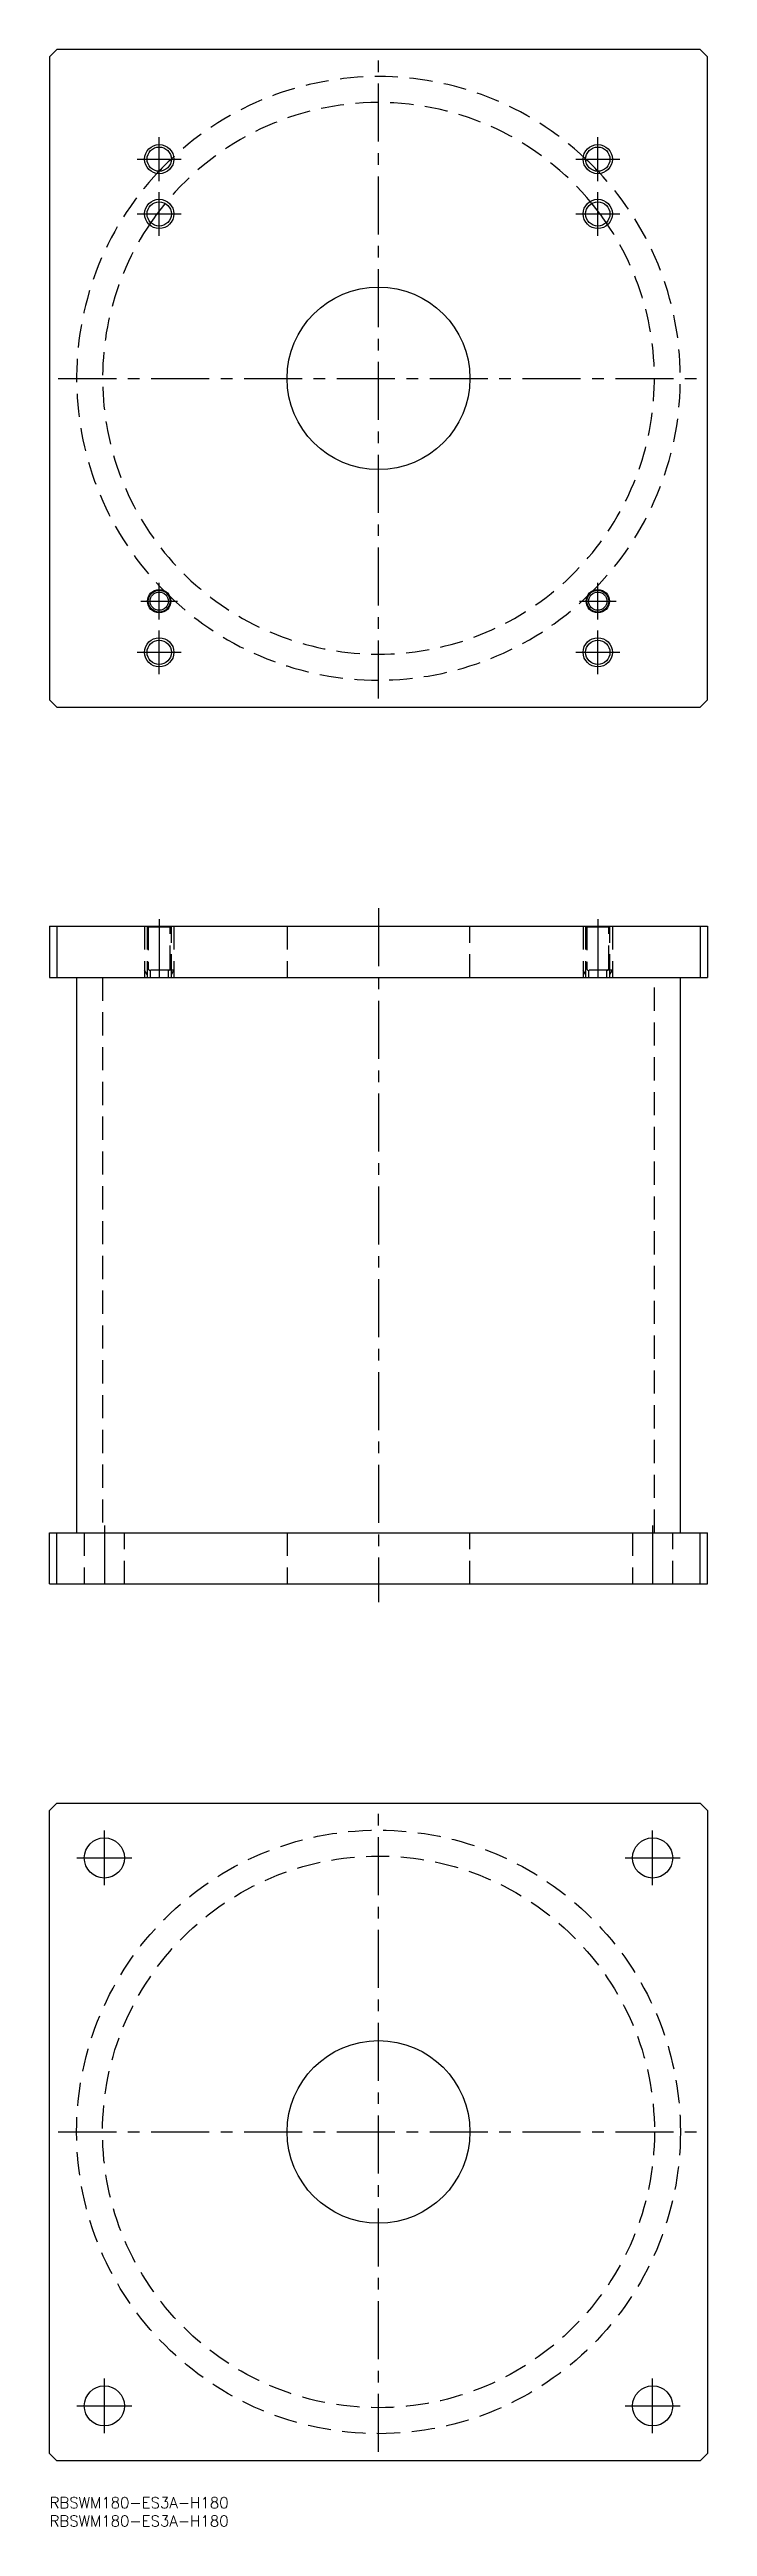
# Model space of a CAD drawing. Extents: x 0 to 180, y -8 to 670.
import ezdxf

# ---------------------------------------------------------------- set-up
doc = ezdxf.new("R2010")
doc.units = 0
doc.header["$LTSCALE"] = 0.5
doc.linetypes.add('CENTER', pattern=[50.8, 31.75, -6.35, 6.35, -6.35])
doc.linetypes.add('DASHED', pattern=[19.05, 12.7, -6.35])
for name, color, linetype in [('MSM_CENTER', 1, 'CENTER'), ('MSM_CONTINUOUS', 7, 'CONTINUOUS'), ('MSM_DASHED', 4, 'DASHED'), ('MSM_NARROW', 5, 'CONTINUOUS'), ('MSM_PART_NUMBER', 7, 'CONTINUOUS')]:
    doc.layers.add(name, color=color, linetype=linetype)
doc.styles.get("Standard").update_dxf_attribs({"font": 'txt.shx', "height": 3, "bigfont": 'bigfont.shx'})

# ---------------------------------------------------------------- blocks, each defined once
blk = doc.blocks.new('*U5')
at = {"layer": 'MSM_PART_NUMBER'}
blk.add_text('RBSWM180-ES3A-H180', height=3, dxfattribs=at).set_placement((0, -3))
blk = doc.blocks.new('*U6')
at = {"layer": 'MSM_PART_NUMBER'}
blk.add_text('RBSWM180-ES3A-H180', height=3, dxfattribs=at).set_placement((0, -8))

msp = doc.modelspace()

# ---------------------------------------------------------------- linework, layer by layer
at = {"layer": 'MSM_CENTER'}
for p, q in [((90, 492.4), (90, 667.6)), ((30, 634), (30, 646)), ((150, 634), (150, 646)), ((24, 640), (36, 640)), ((144, 640), (156, 640)), ((30, 619), (30, 631)), ((150, 619), (150, 631)), ((24, 625), (36, 625)), ((144, 625), (156, 625)), ((2.4, 580), (177.6, 580)), ((30, 514), (30, 524)), ((150, 514), (150, 524)), ((25, 519), (35, 519)), ((145, 519), (155, 519)), ((30, 499), (30, 511)), ((150, 499), (150, 511)), ((24, 505), (36, 505)), ((144, 505), (156, 505)), ((90, 435), (90, 245)), ((30, 432), (30, 414)), ((150, 432), (150, 414)), ((15, 266), (15, 248)), ((165, 266), (165, 248)), ((90, 12.4), (90, 187.6)), ((15, 167.5), (15, 182.5)), ((165, 167.5), (165, 182.5)), ((7.5, 175), (22.5, 175)), ((157.5, 175), (172.5, 175)), ((2.4, 100), (177.6, 100)), ((15, 17.5), (15, 32.5)), ((165, 17.5), (165, 32.5)), ((7.5, 25), (22.5, 25)), ((157.5, 25), (172.5, 25))]:
    msp.add_line(p, q, dxfattribs=at)
at = {"layer": 'MSM_CONTINUOUS'}
for p, q in [((2, 670), (0, 668)), ((0, 668), (0, 492)), ((178, 670), (2, 670)), ((180, 668), (178, 670)), ((180, 492), (180, 668)), ((0, 492), (2, 490)), ((2, 490), (178, 490)), ((178, 490), (180, 492)), ((0, 430), (0, 416)), ((0, 430), (180, 430)), ((2, 430), (2, 416)), ((178, 430), (178, 416)), ((180, 430), (180, 416)), ((0, 416), (180, 416)), ((7.4, 416), (7.4, 264)), ((172.6, 264), (172.6, 416)), ((0, 250), (0, 264)), ((0, 264), (180, 264)), ((2, 250), (2, 264)), ((178, 250), (178, 264)), ((180, 250), (180, 264)), ((0, 250), (180, 250)), ((0, 188), (2, 190)), ((2, 190), (178, 190)), ((178, 190), (180, 188)), ((0, 12), (0, 188)), ((180, 188), (180, 12)), ((2, 10), (0, 12)), ((178, 10), (2, 10)), ((180, 12), (178, 10))]:
    msp.add_line(p, q, dxfattribs=at)
for centre, radius in [((30, 640), 3.32), ((150, 640), 3.32), ((30, 625), 3.32), ((150, 625), 3.32), ((90, 580), 25), ((30, 519), 3.2), ((150, 519), 3.2), ((30, 519), 3), ((30, 519), 2.5), ((150, 519), 3), ((150, 519), 2.5), ((30, 505), 3.32), ((150, 505), 3.32), ((15, 175), 5.5), ((165, 175), 5.5), ((90, 100), 25), ((15, 25), 5.5), ((165, 25), 5.5)]:
    msp.add_circle(centre, radius, dxfattribs=at)
for radius, start, end in [(82.6, 133.32768, 136.67232), (82.6, 43.32768, 46.67232), (75.5, 140.62816, 145.63205), (75.5, 34.36795, 39.37184), (82.6, 225.1527, 225.79431), (82.6, 314.20569, 314.8473)]:
    msp.add_arc((90, 580), radius, start, end, dxfattribs=at)
at = {"layer": 'MSM_DASHED'}
for p, q in [((26, 430), (26, 416)), ((26.68, 430), (26.68, 416)), ((26.8, 430), (27, 429.8)), ((27, 429.8), (27, 418.4)), ((33, 429.8), (27, 429.8)), ((33, 429.8), (33.2, 430)), ((33, 418.4), (33, 429.8)), ((33.32, 416), (33.32, 430)), ((34, 430), (34, 416)), ((65, 430), (65, 416)), ((115, 416), (115, 430)), ((146, 430), (146, 416)), ((146.68, 430), (146.68, 416)), ((146.8, 430), (147, 429.8)), ((147, 429.8), (147, 418.4)), ((153, 429.8), (147, 429.8)), ((153, 429.8), (153.2, 430)), ((153, 418.4), (153, 429.8)), ((153.32, 416), (153.32, 430)), ((154, 430), (154, 416)), ((14.5, 416), (14.5, 264)), ((34, 418), (26, 418)), ((26.68, 416.83), (26, 418)), ((27.5, 418), (27.5, 416)), ((32.5, 416), (32.5, 418)), ((33.32, 416.83), (34, 418)), ((154, 418), (146, 418)), ((146.68, 416.83), (146, 418)), ((147.5, 418), (147.5, 416)), ((152.5, 416), (152.5, 418)), ((153.32, 416.83), (154, 418)), ((165.5, 264), (165.5, 416)), ((9.5, 264), (9.5, 250)), ((20.5, 250), (20.5, 264)), ((65, 264), (65, 250)), ((115, 250), (115, 264)), ((159.5, 264), (159.5, 250)), ((170.5, 250), (170.5, 264))]:
    msp.add_line(p, q, dxfattribs=at)
for radius in [82.6, 75.5]:
    msp.add_circle((90, 100), radius, dxfattribs=at)
for centre, radius, start, end in [((90, 580), 82.6, 46.67232, 133.32768), ((90, 580), 75.5, 39.37184, 140.62816), ((90, 580), 82.6, 136.67232, 225.1527), ((90, 580), 82.6, 314.8473, 43.32768), ((90, 580), 75.5, 145.63205, 34.36795), ((90, 580), 82.6, 225.79431, 314.20569), ((27.4, 418.4), 0.4, 180, 270), ((32.6, 418.4), 0.4, 270, 360), ((147.4, 418.4), 0.4, 180, 270), ((152.6, 418.4), 0.4, 270, 360)]:
    msp.add_arc(centre, radius, start, end, dxfattribs=at)
at = {"layer": 'MSM_NARROW'}
for centre in [(30, 640), (150, 640), (30, 625), (150, 625), (30, 505), (150, 505)]:
    msp.add_circle(centre, 4, dxfattribs=at)

# ---------------------------------------------------------------- block references
at = {"layer": 'MSM_CONTINUOUS'}
for name in ['*U5', '*U6']:
    msp.add_blockref(name, (0, 0), dxfattribs=at)

doc.saveas('drawing.dxf')
